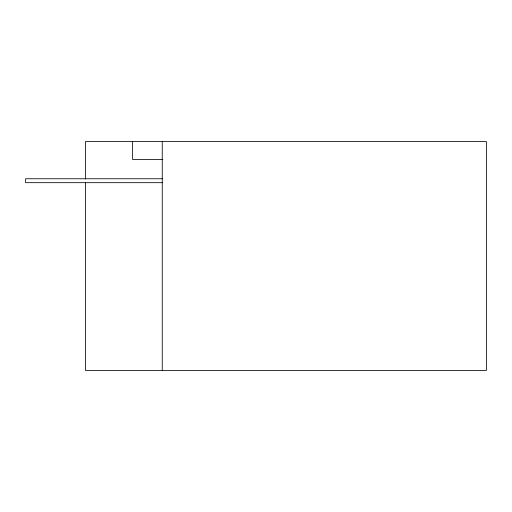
<?xml version="1.0" encoding="UTF-8"?>
<svg xmlns="http://www.w3.org/2000/svg" width="512" height="512" viewBox="0 0 512 512"><rect width="100%" height="100%" fill="white"/><g stroke="black" fill="none" stroke-linecap="round" stroke-linejoin="round"><path stroke-width="0.77" d="M162.835 159.411L132.486 159.411L132.486 141.568M162.374 178.758L25.6 178.758L25.6 182.682L162.374 182.682M162.253 141.568L162.253 370.432M85.453 179.046L85.453 141.568L486.4 141.568L486.4 370.432L85.453 370.432L85.453 182.24"/></g></svg>
